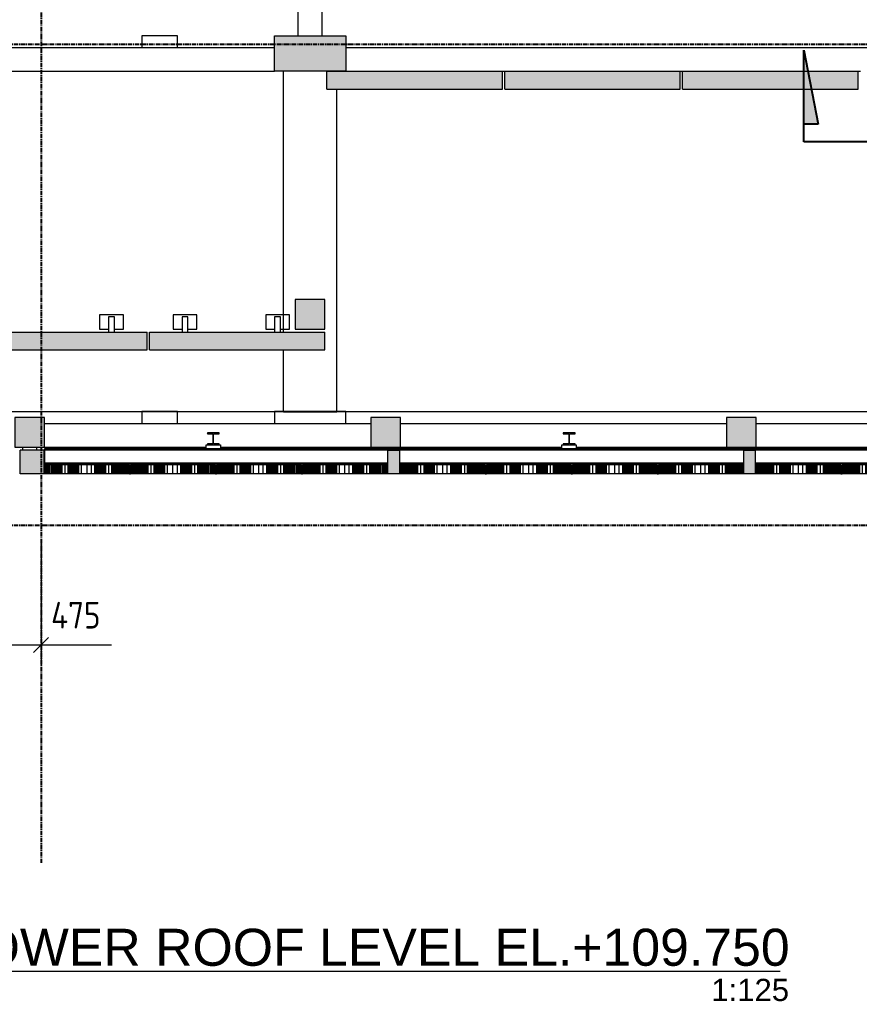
# Model space of a CAD drawing. Header units: millimetres. Extents: x -187664 to 435448, y -313239 to 299894.
# Drawn here: x 78105 to 85185, y -90021 to -81738 of the extents above; entities that cross this region are included whole.
import ezdxf

# ---------------------------------------------------------------- set-up
doc = ezdxf.new("R2010")
doc.units = ezdxf.units.MM
doc.linetypes.add('CENTER', pattern=[2, 1.25, -0.25, 0.25, -0.25])
doc.linetypes.add('XKITLINE00', pattern=[0])
for name, color, linetype in [('000 - EXISTING_BUILDING_MAIN_COLOR_251', 7, 'Continuous'), ('000 - EXISTING_CONCRETE_MAIN_COLOR_1', 7, 'Continuous'), ('000 - EXISTING_PRECAST_MAIN_COLOR_1', 7, 'Continuous'), ('000 - EXISTING_STEEL-STRUCTURE_MAIN_COLOR_1', 7, 'Continuous')]:
    doc.layers.add(name, color=color, linetype=linetype)
for name, color, linetype, lineweight in [('Part', 7, 'Continuous', 0), ('Text', 7, 'Continuous', 0), ('Z-DIMENSIONS', 7, 'Continuous', 0)]:
    doc.layers.add(name, color=color, linetype=linetype, lineweight=lineweight)
doc.styles.add('ISOCPEUR', font='isocpeur.ttf')
doc.styles.add('RomanS', font='arial.ttf', dxfattribs={"width": 0.8})

# ---------------------------------------------------------------- blocks, each defined once
blk = doc.blocks.new('*A6160')
at = {"layer": '000 - EXISTING_BUILDING_MAIN_COLOR_251'}
for points in [[(541.398, 137.58), (541.398, 135.98), (539.798, 135.98), (539.798, 137.58)], [(565.398, 137.58), (565.398, 135.98), (564.598, 135.98), (564.598, 137.58)], [(589.398, 137.58), (589.398, 135.98), (588.598, 135.98), (588.598, 137.58)]]:
    blk.add_hatch(color=7, dxfattribs=at).paths.add_polyline_path(points, flags=17)
blk = doc.blocks.new('*A6463')
at = {"layer": '000 - EXISTING_BUILDING_MAIN_COLOR_251'}
for points in [[(589.798, 136.58), (589.798, 135.98), (589.438, 135.98), (589.438, 136.58)], [(590.605, 136.58), (590.605, 135.98), (589.893, 135.98), (589.893, 136.58)], [(591.748, 136.58), (591.748, 135.98), (591.081, 135.98), (591.081, 136.58)], [(593.516, 136.58), (593.516, 135.98), (592.834, 135.98), (592.834, 136.58)], [(594.704, 136.58), (594.704, 135.98), (593.992, 135.98), (593.992, 136.58)], [(595.158, 136.58), (595.158, 135.98), (594.798, 135.98), (594.798, 136.58)], [(595.598, 136.58), (595.598, 135.98), (595.238, 135.98), (595.238, 136.58)], [(596.405, 136.58), (596.405, 135.98), (595.693, 135.98), (595.693, 136.58)], [(597.548, 136.58), (597.548, 135.98), (596.881, 135.98), (596.881, 136.58)], [(599.316, 136.58), (599.316, 135.98), (598.634, 135.98), (598.634, 136.58)], [(600.504, 136.58), (600.504, 135.98), (599.792, 135.98), (599.792, 136.58)], [(600.958, 136.58), (600.958, 135.98), (600.598, 135.98), (600.598, 136.58)], [(601.398, 136.58), (601.398, 135.98), (601.038, 135.98), (601.038, 136.58)], [(602.205, 136.58), (602.205, 135.98), (601.493, 135.98), (601.493, 136.58)], [(603.348, 136.58), (603.348, 135.98), (602.681, 135.98), (602.681, 136.58)], [(605.116, 136.58), (605.116, 135.98), (604.434, 135.98), (604.434, 136.58)], [(606.304, 136.58), (606.304, 135.98), (605.592, 135.98), (605.592, 136.58)], [(606.758, 136.58), (606.758, 135.98), (606.398, 135.98), (606.398, 136.58)], [(607.198, 136.58), (607.198, 135.98), (606.838, 135.98), (606.838, 136.58)], [(608.005, 136.58), (608.005, 135.98), (607.293, 135.98), (607.293, 136.58)], [(609.148, 136.58), (609.148, 135.98), (608.481, 135.98), (608.481, 136.58)], [(610.916, 136.58), (610.916, 135.98), (610.234, 135.98), (610.234, 136.58)], [(612.104, 136.58), (612.104, 135.98), (611.392, 135.98), (611.392, 136.58)], [(612.558, 136.58), (612.558, 135.98), (612.198, 135.98), (612.198, 136.58)]]:
    blk.add_hatch(color=7, dxfattribs=at).paths.add_polyline_path(points, flags=17)
blk = doc.blocks.new('*A6766')
at = {"layer": 'Part'}
blk.add_hatch(color=7, dxfattribs=at).paths.add_polyline_path([(587.438, 137.78), (587.438, 139.78), (589.438, 139.78), (589.438, 137.78)], flags=17)
blk = doc.blocks.new('*A6867')
at = {"layer": 'Part'}
blk.add_hatch(color=7, dxfattribs=at).paths.add_polyline_path([(563.438, 137.78), (563.438, 139.78), (565.438, 139.78), (565.438, 137.78)], flags=17)
blk = doc.blocks.new('*A6968')
at = {"layer": 'Part'}
blk.add_hatch(color=7, dxfattribs=at).paths.add_polyline_path([(541.438, 139.78), (541.438, 137.78), (539.438, 137.78), (539.438, 139.78)], flags=17)
blk = doc.blocks.new('*A7069')
at = {"layer": 'Part'}
blk.add_hatch(color=7, dxfattribs=at).paths.add_polyline_path([(584.478, 161.94), (584.478, 163.14), (596.318, 163.14), (596.318, 161.94)], flags=17)
blk = doc.blocks.new('*A7170')
at = {"layer": 'Part'}
blk.add_hatch(color=7, dxfattribs=at).paths.add_polyline_path([(572.478, 161.94), (572.478, 163.14), (584.318, 163.14), (584.318, 161.94)], flags=17)
blk = doc.blocks.new('*A7271')
at = {"layer": 'Part'}
blk.add_hatch(color=7, dxfattribs=at).paths.add_polyline_path([(548.51, 144.34), (548.51, 145.54), (560.35, 145.54), (560.35, 144.34)], flags=17)
blk = doc.blocks.new('*A7372')
at = {"layer": 'Part'}
blk.add_hatch(color=7, dxfattribs=at).paths.add_polyline_path([(560.478, 161.94), (560.478, 163.14), (572.318, 163.14), (572.318, 161.94)], flags=17)
blk = doc.blocks.new('*A7473')
at = {"layer": 'Part'}
blk.add_hatch(color=7, dxfattribs=at).paths.add_polyline_path([(536.51, 144.34), (536.51, 145.54), (548.35, 145.54), (548.35, 144.34)], flags=17)
blk = doc.blocks.new('*A7574')
at = {"layer": '000 - EXISTING_BUILDING_MAIN_COLOR_251'}
for points in [[(565.798, 136.58), (565.798, 135.98), (565.438, 135.98), (565.438, 136.58)], [(566.605, 136.58), (566.605, 135.98), (565.893, 135.98), (565.893, 136.58)], [(567.748, 136.58), (567.748, 135.98), (567.081, 135.98), (567.081, 136.58)], [(569.516, 136.58), (569.516, 135.98), (568.834, 135.98), (568.834, 136.58)], [(570.704, 136.58), (570.704, 135.98), (569.992, 135.98), (569.992, 136.58)], [(571.158, 136.58), (571.158, 135.98), (570.798, 135.98), (570.798, 136.58)], [(571.598, 136.58), (571.598, 135.98), (571.238, 135.98), (571.238, 136.58)], [(572.405, 136.58), (572.405, 135.98), (571.693, 135.98), (571.693, 136.58)], [(573.548, 136.58), (573.548, 135.98), (572.881, 135.98), (572.881, 136.58)], [(575.316, 136.58), (575.316, 135.98), (574.634, 135.98), (574.634, 136.58)], [(576.504, 136.58), (576.504, 135.98), (575.792, 135.98), (575.792, 136.58)], [(576.958, 136.58), (576.958, 135.98), (576.598, 135.98), (576.598, 136.58)], [(577.398, 136.58), (577.398, 135.98), (577.038, 135.98), (577.038, 136.58)], [(578.205, 136.58), (578.205, 135.98), (577.493, 135.98), (577.493, 136.58)], [(579.348, 136.58), (579.348, 135.98), (578.681, 135.98), (578.681, 136.58)], [(581.116, 136.58), (581.116, 135.98), (580.434, 135.98), (580.434, 136.58)], [(582.304, 136.58), (582.304, 135.98), (581.592, 135.98), (581.592, 136.58)], [(582.758, 136.58), (582.758, 135.98), (582.398, 135.98), (582.398, 136.58)], [(583.198, 136.58), (583.198, 135.98), (582.838, 135.98), (582.838, 136.58)], [(584.005, 136.58), (584.005, 135.98), (583.293, 135.98), (583.293, 136.58)], [(585.148, 136.58), (585.148, 135.98), (584.481, 135.98), (584.481, 136.58)], [(586.916, 136.58), (586.916, 135.98), (586.234, 135.98), (586.234, 136.58)], [(588.104, 136.58), (588.104, 135.98), (587.392, 135.98), (587.392, 136.58)], [(588.558, 136.58), (588.558, 135.98), (588.198, 135.98), (588.198, 136.58)]]:
    blk.add_hatch(color=7, dxfattribs=at).paths.add_polyline_path(points, flags=17)
blk = doc.blocks.new('*A7675')
at = {"layer": '000 - EXISTING_BUILDING_MAIN_COLOR_251'}
for points in [[(541.798, 136.58), (541.798, 135.98), (541.438, 135.98), (541.438, 136.58)], [(542.605, 136.58), (542.605, 135.98), (541.893, 135.98), (541.893, 136.58)], [(543.748, 136.58), (543.748, 135.98), (543.081, 135.98), (543.081, 136.58)], [(545.516, 136.58), (545.516, 135.98), (544.834, 135.98), (544.834, 136.58)], [(546.704, 136.58), (546.704, 135.98), (545.992, 135.98), (545.992, 136.58)], [(547.158, 136.58), (547.158, 135.98), (546.798, 135.98), (546.798, 136.58)], [(547.598, 136.58), (547.598, 135.98), (547.238, 135.98), (547.238, 136.58)], [(548.405, 136.58), (548.405, 135.98), (547.693, 135.98), (547.693, 136.58)], [(549.548, 136.58), (549.548, 135.98), (548.881, 135.98), (548.881, 136.58)], [(551.316, 136.58), (551.316, 135.98), (550.634, 135.98), (550.634, 136.58)], [(552.504, 136.58), (552.504, 135.98), (551.792, 135.98), (551.792, 136.58)], [(552.958, 136.58), (552.958, 135.98), (552.598, 135.98), (552.598, 136.58)], [(553.398, 136.58), (553.398, 135.98), (553.038, 135.98), (553.038, 136.58)], [(554.205, 136.58), (554.205, 135.98), (553.493, 135.98), (553.493, 136.58)], [(555.348, 136.58), (555.348, 135.98), (554.681, 135.98), (554.681, 136.58)], [(557.116, 136.58), (557.116, 135.98), (556.434, 135.98), (556.434, 136.58)], [(558.304, 136.58), (558.304, 135.98), (557.592, 135.98), (557.592, 136.58)], [(558.758, 136.58), (558.758, 135.98), (558.398, 135.98), (558.398, 136.58)], [(559.198, 136.58), (559.198, 135.98), (558.838, 135.98), (558.838, 136.58)], [(560.005, 136.58), (560.005, 135.98), (559.293, 135.98), (559.293, 136.58)], [(561.148, 136.58), (561.148, 135.98), (560.481, 135.98), (560.481, 136.58)], [(562.916, 136.58), (562.916, 135.98), (562.234, 135.98), (562.234, 136.58)], [(564.104, 136.58), (564.104, 135.98), (563.392, 135.98), (563.392, 136.58)], [(564.558, 136.58), (564.558, 135.98), (564.198, 135.98), (564.198, 136.58)]]:
    blk.add_hatch(color=7, dxfattribs=at).paths.add_polyline_path(points, flags=17)
blk = doc.blocks.new('*A8180')
at = {"layer": 'Part'}
blk.add_hatch(color=7, dxfattribs=at).paths.add_polyline_path([(558.35, 145.74), (558.35, 147.74), (560.35, 147.74), (560.35, 145.74)], flags=17)
blk = doc.blocks.new('*A8887')
at = {"layer": 'Part'}
blk.add_hatch(color=7, dxfattribs=at).paths.add_polyline_path([(556.95, 163.14), (556.95, 165.54), (561.75, 165.54), (561.75, 163.14)], flags=17)
blk = doc.blocks.new('*A212211')
at = {"layer": 'Part', "color": 7, "linetype": 'XKITLINE00', "lineweight": 0}
for p, q in [((552.482375, 138.675979), (552.418375, 138.739979)), ((552.418375, 138.739979), (552.418375, 138.739979)), ((552.842375, 138.315979), (552.794375, 138.363979)), ((553.218375, 137.939979), (553.154375, 138.003979))]:
    blk.add_line(p, q, dxfattribs=at)
blk = doc.blocks.new('*A213212')
at = {"layer": 'Part', "color": 7, "linetype": 'XKITLINE00', "lineweight": 0}
for p, q in [((576.482375, 138.675979), (576.418375, 138.739979)), ((576.418375, 138.739979), (576.418375, 138.739979)), ((576.842375, 138.315979), (576.794375, 138.363979)), ((577.218375, 137.939979), (577.154375, 138.003979))]:
    blk.add_line(p, q, dxfattribs=at)
blk = doc.blocks.new('*A21332053')
at = {"layer": '000 - EXISTING_STEEL-STRUCTURE_MAIN_COLOR_1', "color": 7, "linetype": 'XKITLINE00', "lineweight": 0}
for p, q in [((541.43843, 137.659979), (541.43843, 136.659979)), ((660.55843, 137.659979), (541.43843, 137.659979)), ((541.43843, 137.595979), (660.55843, 137.595979)), ((541.43843, 136.723979), (564.598431, 136.723979)), ((541.43843, 136.659979), (564.598431, 136.659979)), ((565.398431, 136.723979), (588.598431, 136.723979)), ((565.398431, 136.659979), (588.598431, 136.659979)), ((589.398431, 136.723979), (612.598431, 136.723979)), ((589.398431, 136.659979), (612.598431, 136.659979))]:
    blk.add_line(p, q, dxfattribs=at)
blk = doc.blocks.new('*A21342054')
at = {"layer": '000 - EXISTING_CONCRETE_MAIN_COLOR_1', "color": 7, "linetype": 'XKITLINE00', "lineweight": 0}
for p, q in [((511.718427, 164.739977), (556.950427, 164.739977)), ((561.750427, 164.739977), (602.398427, 164.739977)), ((511.718427, 163.139977), (556.950427, 163.139977)), ((572.318432, 163.139977), (572.478432, 163.139977)), ((584.318432, 163.139977), (584.478432, 163.139977)), ((596.318432, 163.139977), (596.478432, 163.139977)), ((541.438408, 139.379979), (563.438408, 139.379979)), ((565.438408, 139.379979), (587.438408, 139.379979)), ((589.438408, 139.379979), (611.438408, 139.379979)), ((541.438408, 137.779979), (552.338375, 137.779979)), ((553.298375, 137.779979), (563.438408, 137.779979)), ((565.438408, 137.779979), (576.338375, 137.779979)), ((577.298375, 137.779979), (587.438408, 137.779979)), ((589.438408, 137.779979), (600.338375, 137.779979))]:
    blk.add_line(p, q, dxfattribs=at)
blk = doc.blocks.new('*A21362056')
at = {"layer": '000 - EXISTING_CONCRETE_MAIN_COLOR_1', "color": 7, "linetype": 'XKITLINE00', "lineweight": 0}
blk.add_line((512.088404, 140.179978), (636.798426, 140.179978), dxfattribs=at)
blk = doc.blocks.new('*A21372057')
at = {"layer": '000 - EXISTING_CONCRETE_MAIN_COLOR_1', "color": 7, "linetype": 'XKITLINE00', "lineweight": 0}
blk.add_line((512.088404, 140.179979), (636.798426, 140.179979), dxfattribs=at)
blk = doc.blocks.new('*A21382058')
at = {"layer": '000 - EXISTING_BUILDING_MAIN_COLOR_251', "color": 7, "linetype": 'XKITLINE00', "lineweight": 0}
for p, q in [((541.43843, 137.579979), (539.798428, 137.579979)), ((539.798428, 135.979979), (539.798428, 137.579979)), ((541.398428, 135.979979), (541.398428, 137.579979)), ((564.598431, 137.579979), (565.398431, 137.579979)), ((564.598431, 135.979979), (564.598431, 137.579979)), ((565.398431, 135.979979), (565.398431, 137.579979)), ((588.598431, 137.579979), (589.398431, 137.579979)), ((588.598431, 135.979979), (588.598431, 137.579979)), ((589.398431, 135.979979), (589.398431, 137.579979)), ((541.43843, 135.979979), (539.798428, 135.979979)), ((547.15843, 135.979979), (547.23843, 135.979979)), ((552.95843, 135.979979), (553.03843, 135.979979)), ((558.75843, 135.979979), (558.83843, 135.979979)), ((565.43843, 135.979979), (564.55843, 135.979979)), ((571.15843, 135.979979), (571.23843, 135.979979)), ((576.95843, 135.979979), (577.03843, 135.979979)), ((582.75843, 135.979979), (582.83843, 135.979979)), ((589.43843, 135.979979), (588.55843, 135.979979)), ((595.15843, 135.979979), (595.23843, 135.979979))]:
    blk.add_line(p, q, dxfattribs=at)
blk = doc.blocks.new('*A21412061')
at = {"layer": '000 - EXISTING_BUILDING_MAIN_COLOR_251', "color": 7, "linetype": 'XKITLINE00', "lineweight": 0}
for p, q in [((595.15843, 136.579979), (589.43843, 136.579979)), ((589.43843, 135.979979), (589.43843, 136.579979)), ((589.798438, 135.979979), (589.798438, 136.579979)), ((589.89254, 135.979979), (589.89254, 136.579979)), ((590.605079, 135.979979), (590.605079, 136.579979)), ((590.624854, 135.979979), (590.624854, 136.579979)), ((590.821639, 135.979979), (590.821639, 136.579979)), ((591.034455, 135.979979), (591.034455, 136.579979)), ((591.081231, 135.979979), (591.081231, 136.579979)), ((591.74807, 135.979979), (591.74807, 136.579979)), ((591.922594, 135.979979), (591.922594, 136.579979)), ((592.298415, 135.979979), (592.298415, 136.579979)), ((592.591545, 135.979979), (592.591545, 136.579979)), ((592.833611, 135.979979), (592.833611, 136.579979)), ((593.515622, 135.979979), (593.515622, 136.579979)), ((593.562398, 135.979979), (593.562398, 136.579979)), ((593.775214, 135.979979), (593.775214, 136.579979)), ((593.971999, 135.979979), (593.971999, 136.579979)), ((593.991774, 135.979979), (593.991774, 136.579979)), ((594.704313, 135.979979), (594.704313, 136.579979)), ((594.798415, 135.979979), (594.798415, 136.579979)), ((595.15843, 135.979979), (595.15843, 136.579979)), ((600.95843, 136.579979), (595.23843, 136.579979)), ((595.23843, 135.979979), (595.23843, 136.579979)), ((595.598438, 135.979979), (595.598438, 136.579979)), ((595.69254, 135.979979), (595.69254, 136.579979)), ((596.405079, 135.979979), (596.405079, 136.579979)), ((596.424854, 135.979979), (596.424854, 136.579979)), ((596.621639, 135.979979), (596.621639, 136.579979)), ((596.834455, 135.979979), (596.834455, 136.579979)), ((596.881231, 135.979979), (596.881231, 136.579979)), ((597.54807, 135.979979), (597.54807, 136.579979)), ((597.722594, 135.979979), (597.722594, 136.579979)), ((598.098415, 135.979979), (598.098415, 136.579979)), ((598.391545, 135.979979), (598.391545, 136.579979)), ((598.633611, 135.979979), (598.633611, 136.579979)), ((599.315622, 135.979979), (599.315622, 136.579979)), ((599.362398, 135.979979), (599.362398, 136.579979)), ((599.575214, 135.979979), (599.575214, 136.579979)), ((599.771999, 135.979979), (599.771999, 136.579979)), ((599.791774, 135.979979), (599.791774, 136.579979)), ((600.504313, 135.979979), (600.504313, 136.579979)), ((600.598415, 135.979979), (600.598415, 136.579979)), ((600.95843, 135.979979), (600.95843, 136.579979)), ((606.75843, 136.579979), (601.03843, 136.579979)), ((601.03843, 135.979979), (601.03843, 136.579979)), ((601.398438, 135.979979), (601.398438, 136.579979)), ((601.49254, 135.979979), (601.49254, 136.579979)), ((602.205079, 135.979979), (602.205079, 136.579979)), ((602.224854, 135.979979), (602.224854, 136.579979)), ((602.421639, 135.979979), (602.421639, 136.579979)), ((602.634455, 135.979979), (602.634455, 136.579979)), ((602.681231, 135.979979), (602.681231, 136.579979)), ((603.34807, 135.979979), (603.34807, 136.579979)), ((603.522594, 135.979979), (603.522594, 136.579979)), ((603.898415, 135.979979), (603.898415, 136.579979)), ((604.191545, 135.979979), (604.191545, 136.579979)), ((604.433611, 135.979979), (604.433611, 136.579979)), ((605.115622, 135.979979), (605.115622, 136.579979)), ((605.162398, 135.979979), (605.162398, 136.579979)), ((605.375214, 135.979979), (605.375214, 136.579979)), ((605.571999, 135.979979), (605.571999, 136.579979)), ((605.591774, 135.979979), (605.591774, 136.579979)), ((606.304313, 135.979979), (606.304313, 136.579979)), ((606.398415, 135.979979), (606.398415, 136.579979)), ((606.75843, 135.979979), (606.75843, 136.579979)), ((612.55843, 136.579979), (606.83843, 136.579979)), ((606.83843, 135.979979), (606.83843, 136.579979)), ((607.198438, 136.579979), (607.198438, 135.979979)), ((607.29254, 135.979979), (607.29254, 136.579979)), ((608.005079, 135.979979), (608.005079, 136.579979)), ((608.024854, 135.979979), (608.024854, 136.579979)), ((608.221639, 135.979979), (608.221639, 136.579979)), ((608.434455, 135.979979), (608.434455, 136.579979)), ((608.481231, 135.979979), (608.481231, 136.579979)), ((609.14807, 135.979979), (609.14807, 136.579979)), ((609.322594, 135.979979), (609.322594, 136.579979)), ((609.698415, 135.979979), (609.698415, 136.579979)), ((609.991545, 135.979979), (609.991545, 136.579979)), ((610.233611, 135.979979), (610.233611, 136.579979)), ((610.915622, 135.979979), (610.915622, 136.579979)), ((610.962398, 135.979979), (610.962398, 136.579979)), ((611.175214, 135.979979), (611.175214, 136.579979)), ((611.371999, 135.979979), (611.371999, 136.579979)), ((611.391774, 135.979979), (611.391774, 136.579979)), ((612.104313, 135.979979), (612.104313, 136.579979)), ((612.198415, 135.979979), (612.198415, 136.579979)), ((612.55843, 135.979979), (612.55843, 136.579979)), ((595.15843, 135.979979), (589.43843, 135.979979)), ((600.95843, 135.979979), (595.23843, 135.979979)), ((606.75843, 135.979979), (601.03843, 135.979979)), ((612.55843, 135.979979), (606.83843, 135.979979))]:
    blk.add_line(p, q, dxfattribs=at)
blk = doc.blocks.new('*A21882108')
at = {"layer": 'Part', "color": 7, "linetype": 'XKITLINE00', "lineweight": 0}
for p, q in [((550.398408, 140.179979), (547.998408, 140.179979)), ((547.998408, 140.179979), (547.998408, 139.379979)), ((550.398408, 139.379979), (550.398408, 140.179979))]:
    blk.add_line(p, q, dxfattribs=at)
blk = doc.blocks.new('*A21892109')
at = {"layer": 'Part', "color": 7, "linetype": 'XKITLINE00', "lineweight": 0}
for p, q in [((550.398427, 165.539977), (547.998427, 165.539977)), ((547.998427, 165.539977), (547.998427, 164.739977)), ((550.398427, 164.739977), (550.398427, 165.539977))]:
    blk.add_line(p, q, dxfattribs=at)
blk = doc.blocks.new('*A21902110')
at = {"layer": 'Part', "color": 7, "linetype": 'XKITLINE00', "lineweight": 0}
for p, q in [((561.750408, 140.179979), (556.950408, 140.179979)), ((556.950408, 140.179979), (556.950408, 139.379979)), ((561.750408, 139.379979), (561.750408, 140.179979))]:
    blk.add_line(p, q, dxfattribs=at)
blk = doc.blocks.new('*A21912111')
at = {"layer": 'Part', "color": 7, "linetype": 'XKITLINE00', "lineweight": 0}
for p, q in [((589.438408, 139.779979), (587.438408, 139.779979)), ((587.438408, 139.779979), (587.438408, 137.779979)), ((589.438408, 137.779979), (589.438408, 139.779979)), ((587.438408, 137.779979), (589.438408, 137.779979))]:
    blk.add_line(p, q, dxfattribs=at)
blk = doc.blocks.new('*A21922112')
at = {"layer": 'Part', "color": 7, "linetype": 'XKITLINE00', "lineweight": 0}
for p, q in [((565.438408, 139.779979), (563.438408, 139.779979)), ((563.438408, 139.779979), (563.438408, 137.779979)), ((565.438408, 137.779979), (565.438408, 139.779979)), ((563.438408, 137.779979), (565.438408, 137.779979))]:
    blk.add_line(p, q, dxfattribs=at)
blk = doc.blocks.new('*A21932113')
at = {"layer": 'Part', "color": 7, "linetype": 'XKITLINE00', "lineweight": 0}
for p, q in [((541.438408, 139.779979), (539.438408, 139.779979)), ((539.438408, 139.779979), (539.438408, 137.779979)), ((541.438408, 137.779979), (541.438408, 139.779979)), ((539.438408, 137.779979), (541.438408, 137.779979))]:
    blk.add_line(p, q, dxfattribs=at)
blk = doc.blocks.new('*A21942114')
at = {"layer": 'Part', "color": 7, "linetype": 'XKITLINE00', "lineweight": 0}
for p, q in [((584.478432, 161.939983), (584.478432, 163.139983)), ((584.478432, 163.139983), (596.318432, 163.139983)), ((596.318432, 161.939983), (596.318432, 163.139983)), ((584.478432, 161.939983), (596.318432, 161.939983))]:
    blk.add_line(p, q, dxfattribs=at)
blk = doc.blocks.new('*A21952115')
at = {"layer": 'Part', "color": 7, "linetype": 'XKITLINE00', "lineweight": 0}
for p, q in [((572.478432, 161.939983), (572.478432, 163.139983)), ((572.478432, 163.139983), (584.318432, 163.139983)), ((584.318432, 161.939983), (584.318432, 163.139983)), ((572.478432, 161.939983), (584.318432, 161.939983))]:
    blk.add_line(p, q, dxfattribs=at)
blk = doc.blocks.new('*A21962116')
at = {"layer": 'Part', "color": 7, "linetype": 'XKITLINE00', "lineweight": 0}
for p, q in [((548.510432, 144.339983), (548.510432, 145.539983)), ((548.510432, 145.539983), (560.350432, 145.539983)), ((560.350432, 144.339983), (560.350432, 145.539983)), ((548.510432, 144.339983), (560.350432, 144.339983))]:
    blk.add_line(p, q, dxfattribs=at)
blk = doc.blocks.new('*A21972117')
at = {"layer": 'Part', "color": 7, "linetype": 'XKITLINE00', "lineweight": 0}
for p, q in [((560.478432, 161.939983), (560.478432, 163.139983)), ((560.478432, 163.139983), (572.318432, 163.139983)), ((572.318432, 161.939983), (572.318432, 163.139983)), ((560.478432, 161.939983), (572.318432, 161.939983))]:
    blk.add_line(p, q, dxfattribs=at)
blk = doc.blocks.new('*A21982118')
at = {"layer": 'Part', "color": 7, "linetype": 'XKITLINE00', "lineweight": 0}
for p, q in [((536.510432, 144.339983), (536.510432, 145.539983)), ((536.510432, 145.539983), (548.350432, 145.539983)), ((548.350432, 144.339983), (548.350432, 145.539983)), ((536.510432, 144.339983), (548.350432, 144.339983))]:
    blk.add_line(p, q, dxfattribs=at)
blk = doc.blocks.new('*A21992119')
at = {"layer": '000 - EXISTING_BUILDING_MAIN_COLOR_251', "color": 7, "linetype": 'XKITLINE00', "lineweight": 0}
for p, q in [((571.15843, 136.579979), (565.43843, 136.579979)), ((565.43843, 135.979979), (565.43843, 136.579979)), ((565.798438, 135.979979), (565.798438, 136.579979)), ((565.89254, 135.979979), (565.89254, 136.579979)), ((566.605079, 135.979979), (566.605079, 136.579979)), ((566.624854, 135.979979), (566.624854, 136.579979)), ((566.821639, 135.979979), (566.821639, 136.579979)), ((567.034455, 135.979979), (567.034455, 136.579979)), ((567.081231, 135.979979), (567.081231, 136.579979)), ((567.74807, 135.979979), (567.74807, 136.579979)), ((567.922594, 135.979979), (567.922594, 136.579979)), ((568.298415, 135.979979), (568.298415, 136.579979)), ((568.591545, 135.979979), (568.591545, 136.579979)), ((568.833611, 135.979979), (568.833611, 136.579979)), ((569.515622, 135.979979), (569.515622, 136.579979)), ((569.562398, 135.979979), (569.562398, 136.579979)), ((569.775214, 135.979979), (569.775214, 136.579979)), ((569.971999, 135.979979), (569.971999, 136.579979)), ((569.991774, 135.979979), (569.991774, 136.579979)), ((570.704313, 135.979979), (570.704313, 136.579979)), ((570.798415, 135.979979), (570.798415, 136.579979)), ((571.15843, 135.979979), (571.15843, 136.579979)), ((576.95843, 136.579979), (571.23843, 136.579979)), ((571.23843, 135.979979), (571.23843, 136.579979)), ((571.598438, 135.979979), (571.598438, 136.579979)), ((571.69254, 135.979979), (571.69254, 136.579979)), ((572.405079, 135.979979), (572.405079, 136.579979)), ((572.424854, 135.979979), (572.424854, 136.579979)), ((572.621639, 135.979979), (572.621639, 136.579979)), ((572.834455, 135.979979), (572.834455, 136.579979)), ((572.881231, 135.979979), (572.881231, 136.579979)), ((573.54807, 135.979979), (573.54807, 136.579979)), ((573.722594, 135.979979), (573.722594, 136.579979)), ((574.098415, 135.979979), (574.098415, 136.579979)), ((574.391545, 135.979979), (574.391545, 136.579979)), ((574.633611, 135.979979), (574.633611, 136.579979)), ((575.315622, 135.979979), (575.315622, 136.579979)), ((575.362398, 135.979979), (575.362398, 136.579979)), ((575.575214, 135.979979), (575.575214, 136.579979)), ((575.771999, 135.979979), (575.771999, 136.579979)), ((575.791774, 135.979979), (575.791774, 136.579979)), ((576.504313, 135.979979), (576.504313, 136.579979)), ((576.598415, 135.979979), (576.598415, 136.579979)), ((576.95843, 135.979979), (576.95843, 136.579979)), ((582.75843, 136.579979), (577.03843, 136.579979)), ((577.03843, 135.979979), (577.03843, 136.579979)), ((577.398438, 135.979979), (577.398438, 136.579979)), ((577.49254, 135.979979), (577.49254, 136.579979)), ((578.205079, 135.979979), (578.205079, 136.579979)), ((578.224854, 135.979979), (578.224854, 136.579979)), ((578.421639, 135.979979), (578.421639, 136.579979)), ((578.634455, 135.979979), (578.634455, 136.579979)), ((578.681231, 135.979979), (578.681231, 136.579979)), ((579.34807, 135.979979), (579.34807, 136.579979)), ((579.522594, 135.979979), (579.522594, 136.579979)), ((579.898415, 135.979979), (579.898415, 136.579979)), ((580.191545, 135.979979), (580.191545, 136.579979)), ((580.433611, 135.979979), (580.433611, 136.579979)), ((581.115622, 135.979979), (581.115622, 136.579979)), ((581.162398, 135.979979), (581.162398, 136.579979)), ((581.375214, 135.979979), (581.375214, 136.579979)), ((581.571999, 135.979979), (581.571999, 136.579979)), ((581.591774, 135.979979), (581.591774, 136.579979)), ((582.304313, 135.979979), (582.304313, 136.579979)), ((582.398415, 135.979979), (582.398415, 136.579979)), ((582.75843, 135.979979), (582.75843, 136.579979)), ((588.55843, 136.579979), (582.83843, 136.579979)), ((582.83843, 135.979979), (582.83843, 136.579979)), ((583.198438, 136.579979), (583.198438, 135.979979)), ((583.29254, 135.979979), (583.29254, 136.579979)), ((584.005079, 135.979979), (584.005079, 136.579979)), ((584.024854, 135.979979), (584.024854, 136.579979)), ((584.221639, 135.979979), (584.221639, 136.579979)), ((584.434455, 135.979979), (584.434455, 136.579979)), ((584.481231, 135.979979), (584.481231, 136.579979)), ((585.14807, 135.979979), (585.14807, 136.579979)), ((585.322594, 135.979979), (585.322594, 136.579979)), ((585.698415, 135.979979), (585.698415, 136.579979)), ((585.991545, 135.979979), (585.991545, 136.579979)), ((586.233611, 135.979979), (586.233611, 136.579979)), ((586.915622, 135.979979), (586.915622, 136.579979)), ((586.962398, 135.979979), (586.962398, 136.579979)), ((587.175214, 135.979979), (587.175214, 136.579979)), ((587.371999, 135.979979), (587.371999, 136.579979)), ((587.391774, 135.979979), (587.391774, 136.579979)), ((588.104313, 135.979979), (588.104313, 136.579979)), ((588.198415, 135.979979), (588.198415, 136.579979)), ((588.55843, 135.979979), (588.55843, 136.579979)), ((571.15843, 135.979979), (565.43843, 135.979979)), ((576.95843, 135.979979), (571.23843, 135.979979)), ((582.75843, 135.979979), (577.03843, 135.979979)), ((588.55843, 135.979979), (582.83843, 135.979979))]:
    blk.add_line(p, q, dxfattribs=at)
blk = doc.blocks.new('*A22002120')
at = {"layer": '000 - EXISTING_BUILDING_MAIN_COLOR_251', "color": 7, "linetype": 'XKITLINE00', "lineweight": 0}
for p, q in [((547.15843, 136.579979), (541.43843, 136.579979)), ((541.43843, 135.979979), (541.43843, 136.579979)), ((541.798438, 135.979979), (541.798438, 136.579979)), ((541.89254, 135.979979), (541.89254, 136.579979)), ((542.605079, 135.979979), (542.605079, 136.579979)), ((542.624854, 135.979979), (542.624854, 136.579979)), ((542.821639, 135.979979), (542.821639, 136.579979)), ((543.034455, 135.979979), (543.034455, 136.579979)), ((543.081231, 135.979979), (543.081231, 136.579979)), ((543.74807, 135.979979), (543.74807, 136.579979)), ((543.922594, 135.979979), (543.922594, 136.579979)), ((544.298415, 135.979979), (544.298415, 136.579979)), ((544.591545, 135.979979), (544.591545, 136.579979)), ((544.833611, 135.979979), (544.833611, 136.579979)), ((545.515622, 135.979979), (545.515622, 136.579979)), ((545.562398, 135.979979), (545.562398, 136.579979)), ((545.775214, 135.979979), (545.775214, 136.579979)), ((545.971999, 135.979979), (545.971999, 136.579979)), ((545.991774, 135.979979), (545.991774, 136.579979)), ((546.704313, 135.979979), (546.704313, 136.579979)), ((546.798415, 135.979979), (546.798415, 136.579979)), ((547.15843, 135.979979), (547.15843, 136.579979)), ((552.95843, 136.579979), (547.23843, 136.579979)), ((547.23843, 135.979979), (547.23843, 136.579979)), ((547.598438, 135.979979), (547.598438, 136.579979)), ((547.69254, 135.979979), (547.69254, 136.579979)), ((548.405079, 135.979979), (548.405079, 136.579979)), ((548.424854, 135.979979), (548.424854, 136.579979)), ((548.621639, 135.979979), (548.621639, 136.579979)), ((548.834455, 135.979979), (548.834455, 136.579979)), ((548.881231, 135.979979), (548.881231, 136.579979)), ((549.54807, 135.979979), (549.54807, 136.579979)), ((549.722594, 135.979979), (549.722594, 136.579979)), ((550.098415, 135.979979), (550.098415, 136.579979)), ((550.391545, 135.979979), (550.391545, 136.579979)), ((550.633611, 135.979979), (550.633611, 136.579979)), ((551.315622, 135.979979), (551.315622, 136.579979)), ((551.362398, 135.979979), (551.362398, 136.579979)), ((551.575214, 135.979979), (551.575214, 136.579979)), ((551.771999, 135.979979), (551.771999, 136.579979)), ((551.791774, 135.979979), (551.791774, 136.579979)), ((552.504313, 135.979979), (552.504313, 136.579979)), ((552.598415, 135.979979), (552.598415, 136.579979)), ((552.95843, 135.979979), (552.95843, 136.579979)), ((558.75843, 136.579979), (553.03843, 136.579979)), ((553.03843, 135.979979), (553.03843, 136.579979)), ((553.398438, 135.979979), (553.398438, 136.579979)), ((553.49254, 135.979979), (553.49254, 136.579979)), ((554.205079, 135.979979), (554.205079, 136.579979)), ((554.224854, 135.979979), (554.224854, 136.579979)), ((554.421639, 135.979979), (554.421639, 136.579979)), ((554.634455, 135.979979), (554.634455, 136.579979)), ((554.681231, 135.979979), (554.681231, 136.579979)), ((555.34807, 135.979979), (555.34807, 136.579979)), ((555.522594, 135.979979), (555.522594, 136.579979)), ((555.898415, 135.979979), (555.898415, 136.579979)), ((556.191545, 135.979979), (556.191545, 136.579979)), ((556.433611, 135.979979), (556.433611, 136.579979)), ((557.115622, 135.979979), (557.115622, 136.579979)), ((557.162398, 135.979979), (557.162398, 136.579979)), ((557.375214, 135.979979), (557.375214, 136.579979)), ((557.571999, 135.979979), (557.571999, 136.579979)), ((557.591774, 135.979979), (557.591774, 136.579979)), ((558.304313, 135.979979), (558.304313, 136.579979)), ((558.398415, 135.979979), (558.398415, 136.579979)), ((558.75843, 135.979979), (558.75843, 136.579979)), ((564.55843, 136.579979), (558.83843, 136.579979)), ((558.83843, 135.979979), (558.83843, 136.579979)), ((559.198438, 136.579979), (559.198438, 135.979979)), ((559.29254, 135.979979), (559.29254, 136.579979)), ((560.005079, 135.979979), (560.005079, 136.579979)), ((560.024854, 135.979979), (560.024854, 136.579979)), ((560.221639, 135.979979), (560.221639, 136.579979)), ((560.434455, 135.979979), (560.434455, 136.579979)), ((560.481231, 135.979979), (560.481231, 136.579979)), ((561.14807, 135.979979), (561.14807, 136.579979)), ((561.322594, 135.979979), (561.322594, 136.579979)), ((561.698415, 135.979979), (561.698415, 136.579979)), ((561.991545, 135.979979), (561.991545, 136.579979)), ((562.233611, 135.979979), (562.233611, 136.579979)), ((562.915622, 135.979979), (562.915622, 136.579979)), ((562.962398, 135.979979), (562.962398, 136.579979)), ((563.175214, 135.979979), (563.175214, 136.579979)), ((563.371999, 135.979979), (563.371999, 136.579979)), ((563.391774, 135.979979), (563.391774, 136.579979)), ((564.104313, 135.979979), (564.104313, 136.579979)), ((564.198415, 135.979979), (564.198415, 136.579979)), ((564.55843, 135.979979), (564.55843, 136.579979)), ((547.15843, 135.979979), (541.43843, 135.979979)), ((552.95843, 135.979979), (547.23843, 135.979979)), ((558.75843, 135.979979), (553.03843, 135.979979)), ((564.55843, 135.979979), (558.83843, 135.979979))]:
    blk.add_line(p, q, dxfattribs=at)
blk = doc.blocks.new('*A22012121')
at = {"layer": '000 - EXISTING_CONCRETE_MAIN_COLOR_1', "color": 7, "linetype": 'XKITLINE00', "lineweight": 0}
for p, q in [((557.550427, 145.539983), (557.550427, 163.139934)), ((561.150427, 140.147978), (561.150427, 161.939983)), ((557.550427, 140.147978), (557.550427, 144.339983)), ((557.550427, 140.147978), (561.150427, 140.147978))]:
    blk.add_line(p, q, dxfattribs=at)
blk = doc.blocks.new('*A22032123')
at = {"layer": '000 - EXISTING_PRECAST_MAIN_COLOR_1', "color": 7, "linetype": 'XKITLINE00', "lineweight": 0}
for p, q in [((546.750432, 146.699982), (545.150432, 146.699982)), ((545.150432, 146.699982), (545.150432, 145.739982)), ((546.750432, 145.739982), (546.750432, 146.699982)), ((545.150432, 145.739982), (545.750432, 145.739982)), ((546.150432, 145.739982), (546.750432, 145.739982))]:
    blk.add_line(p, q, dxfattribs=at)
blk = doc.blocks.new('*A22042124')
at = {"layer": '000 - EXISTING_PRECAST_MAIN_COLOR_1', "color": 7, "linetype": 'XKITLINE00', "lineweight": 0}
for p, q in [((546.150432, 146.578737), (545.750432, 146.578737)), ((545.750432, 146.578737), (545.750432, 145.539983)), ((546.150432, 145.539983), (546.150432, 146.578737))]:
    blk.add_line(p, q, dxfattribs=at)
blk = doc.blocks.new('*A22082128')
at = {"layer": '000 - EXISTING_PRECAST_MAIN_COLOR_1', "color": 7, "linetype": 'XKITLINE00', "lineweight": 0}
for p, q in [((551.110432, 146.578737), (550.710432, 146.578737)), ((550.710432, 146.578737), (550.710432, 145.539983)), ((551.110432, 145.539983), (551.110432, 146.578737))]:
    blk.add_line(p, q, dxfattribs=at)
blk = doc.blocks.new('*A22092129')
at = {"layer": '000 - EXISTING_PRECAST_MAIN_COLOR_1', "color": 7, "linetype": 'XKITLINE00', "lineweight": 0}
for p, q in [((557.350432, 146.578737), (556.950432, 146.578737)), ((556.950432, 146.578737), (556.950432, 145.539983)), ((557.350432, 145.539983), (557.350432, 146.578737))]:
    blk.add_line(p, q, dxfattribs=at)
blk = doc.blocks.new('*A22102130')
at = {"layer": '000 - EXISTING_PRECAST_MAIN_COLOR_1', "color": 7, "linetype": 'XKITLINE00', "lineweight": 0}
for p, q in [((557.950432, 146.699982), (556.350432, 146.699982)), ((556.350432, 146.699982), (556.350432, 145.739982)), ((557.950432, 145.739982), (557.950432, 146.699982)), ((556.350432, 145.739982), (556.950432, 145.739982)), ((557.350432, 145.739982), (557.950432, 145.739982))]:
    blk.add_line(p, q, dxfattribs=at)
blk = doc.blocks.new('*A22112131')
at = {"layer": '000 - EXISTING_PRECAST_MAIN_COLOR_1', "color": 7, "linetype": 'XKITLINE00', "lineweight": 0}
for p, q in [((551.710432, 146.699982), (550.110432, 146.699982)), ((550.110432, 146.699982), (550.110432, 145.739982)), ((551.710432, 145.739982), (551.710432, 146.699982)), ((550.110432, 145.739982), (550.710432, 145.739982)), ((551.110432, 145.739982), (551.710432, 145.739982))]:
    blk.add_line(p, q, dxfattribs=at)
blk = doc.blocks.new('*A22122132')
at = {"layer": 'Part', "color": 7, "linetype": 'XKITLINE00', "lineweight": 0}
for p, q in [((539.958375, 137.579979), (539.958375, 137.779979)), ((540.918375, 137.579979), (540.918375, 137.779979))]:
    blk.add_line(p, q, dxfattribs=at)
blk = doc.blocks.new('*A22132133')
at = {"layer": 'Part', "color": 7, "linetype": 'XKITLINE00', "lineweight": 0}
for p, q in [((552.338375, 137.659979), (552.338375, 137.939979)), ((552.338375, 137.939979), (552.418375, 137.939979)), ((553.218375, 137.939979), (553.298375, 137.939979)), ((553.298375, 137.939979), (553.298375, 137.659979))]:
    blk.add_line(p, q, dxfattribs=at)
blk = doc.blocks.new('*A22142134')
at = {"layer": 'Part', "color": 7, "linetype": 'XKITLINE00', "lineweight": 0}
for p, q in [((563.958375, 137.659979), (563.958375, 137.779979)), ((564.918375, 137.659979), (564.918375, 137.779979))]:
    blk.add_line(p, q, dxfattribs=at)
blk = doc.blocks.new('*A22152135')
at = {"layer": 'Part', "color": 7, "linetype": 'XKITLINE00', "lineweight": 0}
for p, q in [((576.338375, 137.659979), (576.338375, 137.939979)), ((576.338375, 137.939979), (576.418375, 137.939979)), ((577.218375, 137.939979), (577.298375, 137.939979)), ((577.298375, 137.939979), (577.298375, 137.659979))]:
    blk.add_line(p, q, dxfattribs=at)
blk = doc.blocks.new('*A22162136')
at = {"layer": 'Part', "color": 7, "linetype": 'XKITLINE00', "lineweight": 0}
for p, q in [((587.958375, 137.659979), (587.958375, 137.779979)), ((588.918375, 137.659979), (588.918375, 137.779979))]:
    blk.add_line(p, q, dxfattribs=at)
blk = doc.blocks.new('*A22172137')
at = {"layer": '000 - EXISTING_CONCRETE_MAIN_COLOR_1', "color": 7, "linetype": 'XKITLINE00', "lineweight": 0}
for p, q in [((558.550427, 165.539977), (558.550427, 179.699934)), ((560.150427, 165.539977), (560.150427, 179.699934))]:
    blk.add_line(p, q, dxfattribs=at)
blk = doc.blocks.new('*A22412161')
at = {"layer": 'Part', "color": 7, "linetype": 'XKITLINE00', "lineweight": 0}
for p, q in [((553.218375, 138.739979), (552.418375, 138.739979)), ((552.418375, 138.739979), (552.418375, 138.675979)), ((552.418375, 138.675979), (552.794375, 138.675979)), ((552.794375, 138.675979), (552.794375, 138.003979)), ((552.842375, 138.675979), (553.218375, 138.675979)), ((552.842375, 138.003979), (552.842375, 138.675979)), ((553.218375, 138.675979), (553.218375, 138.739979)), ((552.794375, 138.003979), (552.418375, 138.003979)), ((552.418375, 138.003979), (552.418375, 137.939979)), ((552.418375, 137.939979), (553.218375, 137.939979)), ((553.218375, 138.003979), (552.842375, 138.003979)), ((553.218375, 137.939979), (553.218375, 138.003979))]:
    blk.add_line(p, q, dxfattribs=at)
blk = doc.blocks.new('*A22422162')
at = {"layer": 'Part', "color": 7, "linetype": 'XKITLINE00', "lineweight": 0}
for p, q in [((577.218375, 138.739979), (576.418375, 138.739979)), ((576.418375, 138.739979), (576.418375, 138.675979)), ((576.418375, 138.675979), (576.794375, 138.675979)), ((576.794375, 138.675979), (576.794375, 138.003979)), ((576.842375, 138.675979), (577.218375, 138.675979)), ((576.842375, 138.003979), (576.842375, 138.675979)), ((577.218375, 138.675979), (577.218375, 138.739979)), ((576.794375, 138.003979), (576.418375, 138.003979)), ((576.418375, 138.003979), (576.418375, 137.939979)), ((576.418375, 137.939979), (577.218375, 137.939979)), ((577.218375, 138.003979), (576.842375, 138.003979)), ((577.218375, 137.939979), (577.218375, 138.003979))]:
    blk.add_line(p, q, dxfattribs=at)
blk = doc.blocks.new('*A22692189')
at = {"layer": 'Part', "color": 7, "linetype": 'XKITLINE00', "lineweight": 0}
for p, q in [((560.350408, 147.739979), (558.350408, 147.739979)), ((558.350408, 147.739979), (558.350408, 145.739979)), ((560.350408, 145.739979), (560.350408, 147.739979)), ((558.350408, 145.739979), (560.350408, 145.739979))]:
    blk.add_line(p, q, dxfattribs=at)
blk = doc.blocks.new('*A23422262')
at = {"layer": 'Part', "color": 7, "linetype": 'XKITLINE00', "lineweight": 0}
for p, q in [((556.950427, 165.539977), (561.750427, 165.539977)), ((556.950427, 163.139977), (556.950427, 165.539977)), ((561.750427, 165.539977), (561.750427, 163.139977)), ((561.750427, 163.139977), (556.950427, 163.139977))]:
    blk.add_line(p, q, dxfattribs=at)
blk = doc.blocks.new('*A29542863')
at = {"layer": 'Z-DIMENSIONS', "color": 7, "linetype": 'XKITLINE00', "lineweight": 0}
for p, q in [((537.398408, 137.439979), (537.398408, 122.980102)), ((541.198427, 131.515952), (541.198427, 122.980102)), ((537.907525, 124.929219), (536.889291, 123.910985)), ((541.707544, 124.929219), (540.68931, 123.910985)), ((537.398408, 124.420102), (541.198427, 124.420102)), ((541.198427, 124.420102), (545.951552, 124.420102)), ((541.198427, 124.420102), (545.951552, 124.420102))]:
    blk.add_line(p, q, dxfattribs=at)
at = {"layer": 'Z-DIMENSIONS', "color": 7}
for p in [(537.398408, 124.420102), (541.198427, 124.420102)]:
    blk.add_point(p, dxfattribs=at)
at = {"layer": 'Z-DIMENSIONS', "color": 7, "style": 'ISOCPEUR', "width": 0.85}
blk.add_text('475', height=1.8, dxfattribs=at).set_placement((541.873427, 125.530102))

msp = doc.modelspace()

# ---------------------------------------------------------------- hatches: boundary and pattern name
msp.add_hatch(color=7).paths.add_polyline_path([(84836.712, -82620.97), (84716.303, -82620.97), (84716.303, -81995.698)])

# ---------------------------------------------------------------- linework, layer by layer
at = {"color": 7, "linetype": 'CENTER', "ltscale": 30}
for p, q in [((78285.289, -77481.129), (78285.289, -88853.336)), ((63655.78, -81943.924), (94680.128, -81943.924)), ((63655.78, -86001.924), (94674.183, -86001.924))]:
    msp.add_line(p, q, dxfattribs=at)
at = {"color": 7}
for p, q in [((84716.303, -82768.829), (84716.303, -81995.97)), ((84716.303, -81995.97), (84836.712, -82620.97)), ((84836.712, -82620.97), (84716.303, -82620.97)), ((85341.303, -82768.829), (84716.303, -82768.829))]:
    msp.add_line(p, q, dxfattribs=at)
at = {"layer": 'Text', "color": 7}
msp.add_line((74517.509, -89767.175), (84517.517, -89767.175), dxfattribs=at)

# ---------------------------------------------------------------- block references
at = {"color": 7, "lineweight": 0, "xscale": 125, "yscale": 125, "zscale": 125}
for name in ['*A22172137', '*A21892109', '*A8887', '*A23422262', '*A21342054', '*A21362056', '*A22012121', '*A7372', '*A21972117', '*A7170', '*A21952115', '*A7069', '*A21942114', '*A8180', '*A22692189', '*A22032123', '*A22112131', '*A22102130', '*A22042124', '*A22082128', '*A22092129', '*A7473', '*A21982118', '*A7271', '*A21962116', '*A21372057', '*A21882108', '*A21902110', '*A6968', '*A21932113', '*A6867', '*A21922112', '*A6766', '*A21912111', '*A212211', '*A22412161', '*A213212', '*A22422162', '*A29542863', '*A6160', '*A21382058', '*A22122132', '*A21332053', '*A22132133', '*A22142134', '*A22152135', '*A22162136', '*A7675', '*A22002120', '*A7574', '*A21992119', '*A6463', '*A21412061']:
    msp.add_blockref(name, (10635.486, -102566.418), dxfattribs=at)

# ---------------------------------------------------------------- texts
at = {"color": 7, "style": 'RomanS'}
msp.add_text('ENTRANCE 1: LOWER ROOF LEVEL EL.+109.750', height=312.5, dxfattribs=at).set_placement((74517.509, -89720.796))
at = {"layer": 'Text', "color": 7, "style": 'RomanS'}
msp.add_text('1:125', height=187.5, dxfattribs=at).set_placement((83937.263, -90018.327))

doc.saveas('drawing.dxf')
